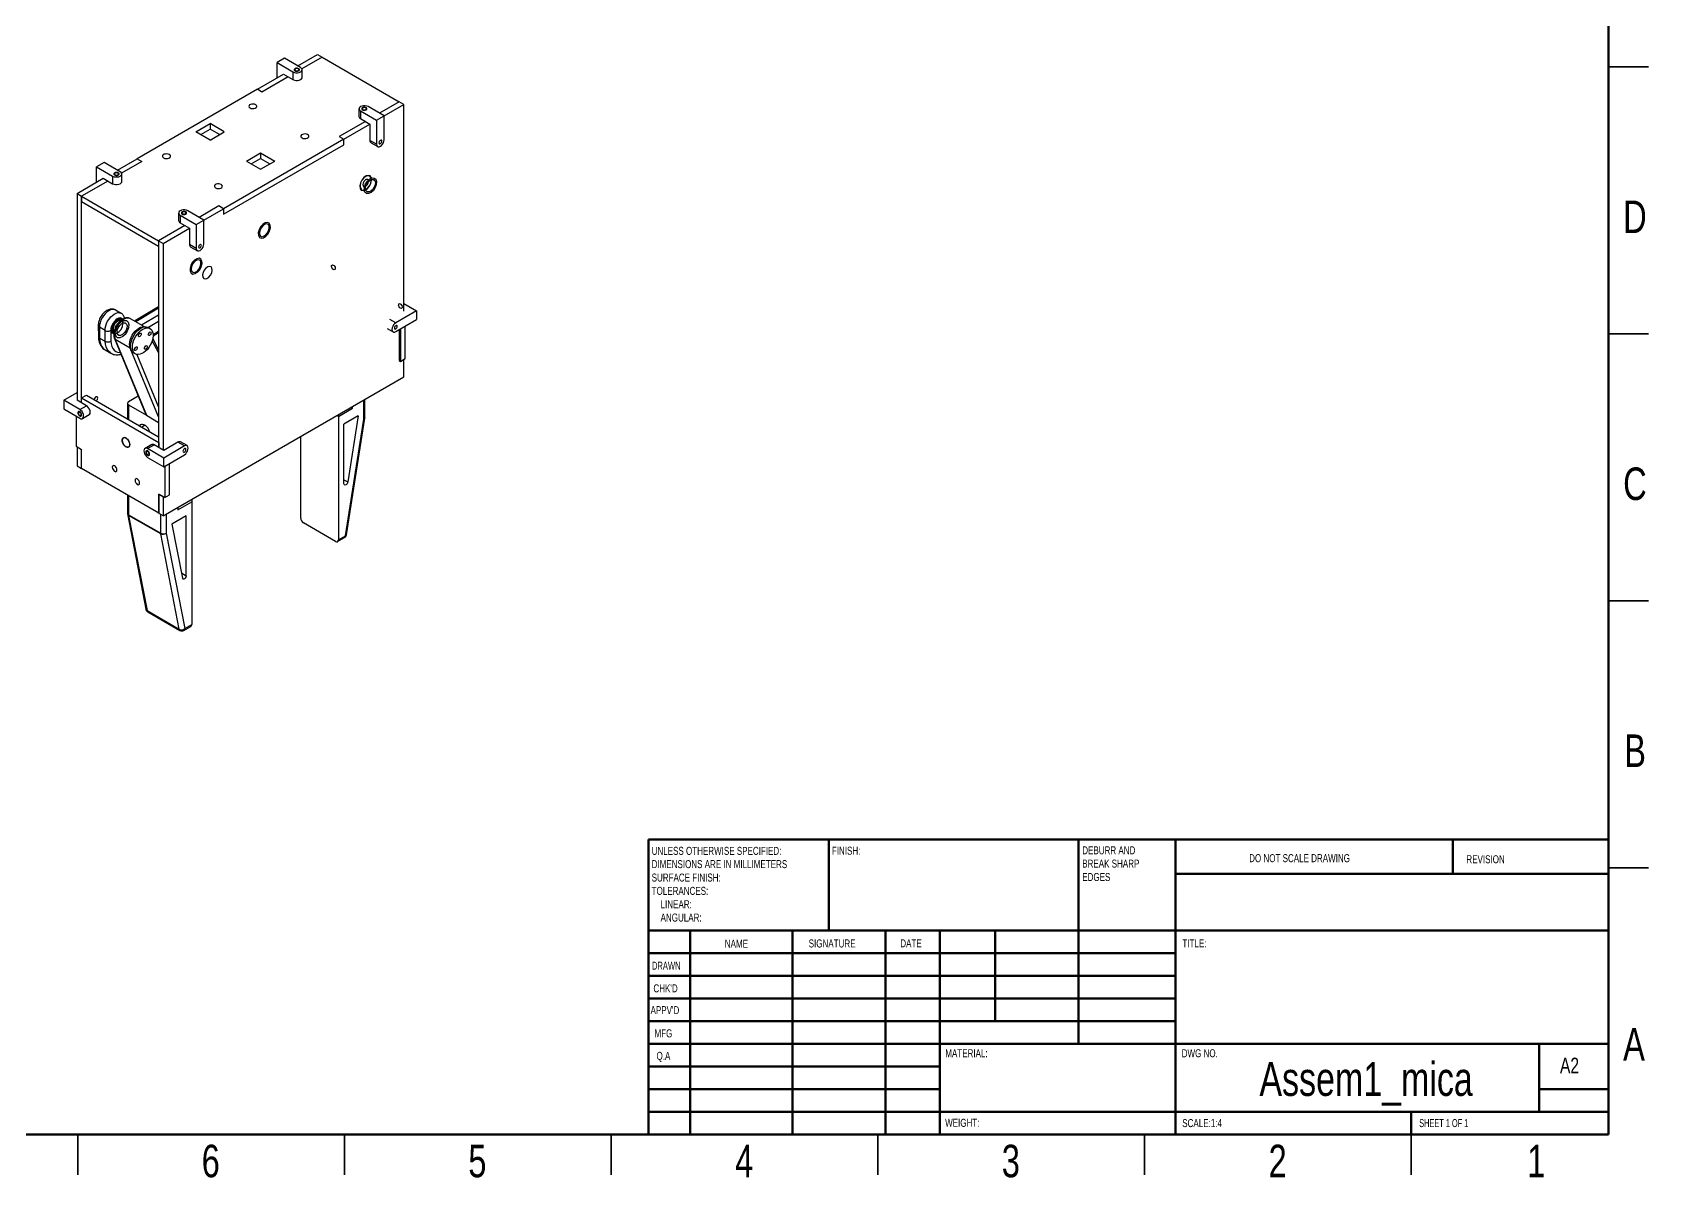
# Model space of a CAD drawing. Header units: inches. Extents: x 0.1 to 23.3, y 0.1 to 16.5.
# Drawn here: x 11.36 to 23.29, y 0.08 to 8.52 of the extents above; entities that cross this region are included whole.
import ezdxf

# ---------------------------------------------------------------- set-up
doc = ezdxf.new("R2010")
doc.units = ezdxf.units.IN
doc.header["$MEASUREMENT"] = 0
doc.styles.add('SLDTEXTSTYLE0', font='TXT', dxfattribs={"width": 0.75})
doc.styles.add('SLDTEXTSTYLE1', font='TXT', dxfattribs={"width": 0.686449})
doc.styles.add('SLDTEXTSTYLE2', font='TXT', dxfattribs={"width": 0.6875})

# ---------------------------------------------------------------- blocks, each defined once
blk = doc.blocks.new('SW_NOTE_0')
at = {"color": 0, "linetype": 'Continuous', "lineweight": 0, "attachment_point": 1, "style": 'SLDTEXTSTYLE0'}
for s, insert, char_height in [('UNLESS OTHERWISE SPECIFIED:', (0, 0.076), 0.05906), ('DIMENSIONS ARE IN MILLIMETERS', (0, -0.022), 0.05906), ('TOLERANCES:', (0, -0.219), 0.05906), ('SURFACE FINISH:', (0, -0.121), 0.05906), ('LINEAR:', (0.066, -0.318), 0.0591), ('ANGULAR:', (0.066, -0.416), 0.0591)]:
    blk.add_mtext(s, dxfattribs=dict(at, insert=insert, char_height=char_height))
blk = doc.blocks.new('SW_NOTE_0_1')
at = {"color": 0, "linetype": 'Continuous', "lineweight": 0, "attachment_point": 1, "style": 'SLDTEXTSTYLE0'}
for s, insert, char_height in [('DEBURR AND', (0, 0.076), 0.0591), ('BREAK SHARP', (0, -0.022), 0.05906), ('EDGES', (0, -0.121), 0.0591)]:
    blk.add_mtext(s, dxfattribs=dict(at, insert=insert, char_height=char_height))

msp = doc.modelspace()

# ---------------------------------------------------------------- linework, layer by layer
at = {"color": 7, "linetype": 'Continuous', "lineweight": 70}
for p, q in [((22.992, 16.142), (22.992, 0.394)), ((22.992, 0.394), (0.394, 0.394))]:
    msp.add_line(p, q, dxfattribs=at)
at = {"color": 7, "linetype": 'Continuous', "lineweight": 25}
for p, q in [((13.317, 8.276), (13.462, 8.36)), ((13.462, 8.36), (13.497, 8.34)), ((13.22, 8.332), (13.164, 8.3)), ((13.164, 8.3), (13.282, 8.232)), ((13.164, 8.187), (13.164, 8.3)), ((13.338, 8.264), (13.22, 8.332)), ((13.282, 8.232), (13.282, 8.175)), ((13.497, 8.34), (13.348, 8.254)), ((13.349, 8.191), (13.349, 8.248)), ((13.497, 8.34), (14.065, 8.012)), ((13.019, 8.104), (13.213, 8.216)), ((13.247, 8.195), (13.053, 8.083)), ((13.213, 8.216), (13.282, 8.175)), ((13.019, 8.104), (12.131, 7.591)), ((13.053, 8.083), (13.019, 8.104)), ((14.065, 8.012), (13.92, 7.928)), ((14.1, 7.991), (14.065, 8.012)), ((13.769, 7.96), (13.769, 7.904)), ((13.781, 7.944), (13.781, 7.888)), ((13.781, 7.944), (13.899, 7.875)), ((13.781, 7.888), (13.85, 7.847)), ((13.955, 7.908), (13.836, 7.976)), ((13.899, 7.875), (13.955, 7.908)), ((13.899, 7.875), (13.899, 7.699)), ((13.955, 7.908), (14.1, 7.991)), ((13.955, 7.731), (13.955, 7.908)), ((14.1, 6.466), (14.1, 7.991)), ((12.566, 7.789), (12.67, 7.85)), ((12.67, 7.729), (12.566, 7.789)), ((12.601, 7.769), (12.67, 7.809)), ((12.775, 7.789), (12.67, 7.85)), ((12.67, 7.85), (12.67, 7.809)), ((12.74, 7.769), (12.67, 7.809)), ((12.67, 7.729), (12.775, 7.789)), ((13.816, 7.867), (13.622, 7.755)), ((13.622, 7.755), (13.656, 7.735)), ((13.656, 7.735), (13.85, 7.847)), ((13.85, 7.847), (13.85, 7.727)), ((13.656, 7.735), (12.769, 7.223)), ((12.769, 7.183), (13.656, 7.695)), ((13.656, 7.695), (13.656, 7.735)), ((13.899, 7.699), (13.85, 7.727)), ((13.858, 7.709), (13.907, 7.681)), ((11.888, 7.564), (11.833, 7.531)), ((11.833, 7.531), (11.951, 7.463)), ((11.833, 7.419), (11.833, 7.531)), ((12.007, 7.495), (11.888, 7.564)), ((11.986, 7.507), (12.131, 7.591)), ((12.166, 7.571), (12.017, 7.485)), ((12.131, 7.591), (12.166, 7.571)), ((12.938, 7.574), (13.043, 7.635)), ((12.938, 7.574), (13.043, 7.514)), ((12.973, 7.554), (13.043, 7.594)), ((13.043, 7.635), (13.147, 7.574)), ((13.043, 7.635), (13.043, 7.594)), ((13.043, 7.594), (13.112, 7.554)), ((13.043, 7.514), (13.147, 7.574)), ((11.688, 7.335), (11.882, 7.447)), ((11.916, 7.427), (11.722, 7.315)), ((11.882, 7.447), (11.951, 7.407)), ((11.951, 7.463), (11.951, 7.407)), ((12.018, 7.423), (12.018, 7.479)), ((11.688, 7.335), (11.722, 7.315)), ((11.688, 7.335), (11.688, 5.81)), ((11.722, 7.315), (12.29, 6.987)), ((11.722, 7.315), (11.722, 7.275)), ((11.722, 5.79), (11.722, 7.315)), ((11.722, 7.275), (12.29, 6.947)), ((12.438, 7.191), (12.438, 7.135)), ((12.45, 7.175), (12.568, 7.107)), ((12.45, 7.175), (12.45, 7.119)), ((12.624, 7.139), (12.505, 7.208)), ((12.734, 7.243), (12.589, 7.159)), ((12.624, 7.139), (12.769, 7.223)), ((12.769, 7.223), (12.734, 7.243)), ((12.769, 7.223), (12.769, 7.183)), ((12.484, 7.099), (12.29, 6.987)), ((12.325, 6.967), (12.519, 7.079)), ((12.45, 7.119), (12.519, 7.079)), ((12.519, 7.079), (12.519, 6.958)), ((12.568, 7.107), (12.624, 7.139)), ((12.568, 7.107), (12.568, 6.93)), ((12.624, 6.962), (12.624, 7.139)), ((12.29, 6.987), (12.29, 6.947)), ((12.29, 6.987), (12.325, 6.967)), ((12.29, 6.987), (12.29, 5.462)), ((12.325, 6.967), (12.325, 5.442)), ((12.568, 6.93), (12.519, 6.958)), ((12.527, 6.94), (12.576, 6.912)), ((12.014, 6.451), (11.972, 6.475)), ((12.29, 6.499), (12.113, 6.394)), ((14.193, 6.469), (14.04, 6.38)), ((14.1, 6.523), (14.193, 6.469)), ((14.193, 6.469), (14.193, 6.405)), ((11.845, 6.361), (11.846, 6.281)), ((11.895, 6.324), (11.853, 6.349)), ((11.853, 6.349), (11.854, 6.269)), ((11.896, 6.245), (11.895, 6.324)), ((11.937, 6.325), (11.938, 6.245)), ((12.007, 6.399), (11.997, 6.404)), ((12.186, 6.352), (12.083, 6.411)), ((12.227, 6.339), (12.214, 6.347)), ((13.976, 6.34), (14.021, 6.314)), ((14.04, 6.316), (14.193, 6.405)), ((14.065, 6.331), (14.065, 6.103)), ((14.075, 6.336), (14.075, 6.097)), ((14.109, 6.117), (14.109, 6.356)), ((11.854, 6.269), (11.896, 6.245)), ((11.948, 6.319), (11.957, 6.313)), ((11.964, 6.265), (12.196, 5.704)), ((12.081, 6.195), (11.969, 6.259)), ((11.969, 6.259), (12.201, 5.699)), ((12.29, 6.185), (12.247, 6.265)), ((12.25, 6.285), (12.29, 6.309)), ((11.895, 6.182), (11.937, 6.157)), ((12.105, 6.16), (12.119, 6.152)), ((14.065, 6.103), (14.075, 6.097)), ((14.075, 6.097), (14.109, 6.117)), ((14.1, 5.982), (14.1, 6.112)), ((12.325, 4.958), (14.1, 5.982)), ((11.59, 5.81), (11.688, 5.866)), ((11.722, 5.828), (11.757, 5.848)), ((11.757, 5.848), (12.29, 5.54)), ((11.59, 5.81), (11.59, 5.746)), ((11.708, 5.742), (11.59, 5.81)), ((11.59, 5.746), (11.708, 5.678)), ((11.757, 5.77), (11.688, 5.81)), ((11.708, 5.742), (11.757, 5.77)), ((11.722, 5.79), (11.722, 5.828)), ((11.722, 5.828), (12.293, 5.499)), ((12.06, 5.787), (12.06, 5.779)), ((12.06, 5.779), (12.06, 5.673)), ((12.14, 5.84), (12.069, 5.799)), ((12.069, 5.775), (12.069, 5.767)), ((12.069, 5.775), (12.201, 5.699)), ((13.617, 5.691), (13.721, 5.751)), ((13.721, 5.751), (13.721, 5.763)), ((13.813, 5.683), (13.813, 5.817)), ((11.681, 5.694), (11.681, 5.471)), ((11.728, 5.676), (11.777, 5.704)), ((12.19, 5.625), (12.167, 5.612)), ((12.181, 5.63), (12.18, 5.62)), ((12.201, 5.699), (12.29, 5.647)), ((13.617, 5.691), (13.606, 5.697)), ((13.617, 5.703), (13.617, 5.691)), ((13.617, 5.691), (13.617, 4.78)), ((13.763, 5.695), (13.658, 5.634)), ((13.658, 5.194), (13.658, 5.634)), ((13.669, 4.81), (13.805, 5.671)), ((13.677, 4.818), (13.813, 5.678)), ((13.763, 5.695), (13.686, 5.207)), ((12.293, 5.499), (12.293, 5.461)), ((12.432, 5.501), (12.328, 5.44)), ((12.481, 5.473), (12.432, 5.501)), ((12.501, 5.475), (12.452, 5.503)), ((13.338, 5.543), (13.338, 4.941)), ((11.681, 5.471), (11.722, 5.446)), ((11.688, 5.467), (11.722, 5.446)), ((11.688, 5.467), (11.688, 5.326)), ((11.722, 5.306), (11.722, 5.446)), ((12.239, 5.483), (12.19, 5.454)), ((12.209, 5.453), (12.258, 5.481)), ((12.328, 5.384), (12.209, 5.453)), ((12.209, 5.388), (12.328, 5.32)), ((12.328, 5.44), (12.258, 5.481)), ((12.481, 5.473), (12.328, 5.384)), ((12.328, 5.32), (12.481, 5.408)), ((12.328, 5.32), (12.328, 5.384)), ((11.688, 5.326), (11.722, 5.306)), ((12.293, 4.976), (11.722, 5.306)), ((12.335, 5.324), (12.335, 5.093)), ((12.37, 5.113), (12.37, 5.344)), ((12.06, 5.111), (12.06, 4.978)), ((12.29, 5.118), (12.325, 5.098)), ((12.29, 5.118), (12.29, 4.978)), ((12.335, 5.093), (12.293, 5.117)), ((12.293, 5.117), (12.293, 4.976)), ((12.325, 5.098), (12.325, 4.958)), ((12.335, 5.093), (12.37, 5.113)), ((12.431, 5.001), (12.535, 5.061)), ((12.431, 5.019), (12.431, 5.001)), ((12.535, 5.079), (12.535, 5.061)), ((12.535, 5.061), (12.535, 4.156)), ((12.061, 4.972), (12.196, 4.269)), ((12.069, 4.966), (12.306, 4.829)), ((12.306, 4.825), (12.069, 4.961)), ((12.069, 4.961), (12.205, 4.258)), ((12.325, 4.958), (12.29, 4.978)), ((12.494, 4.957), (12.389, 4.897)), ((12.389, 4.897), (12.466, 4.497)), ((12.494, 4.516), (12.494, 4.957)), ((13.596, 4.768), (13.359, 4.905)), ((12.441, 4.121), (12.306, 4.825)), ((12.347, 4.829), (12.483, 4.126)), ((13.611, 4.767), (13.663, 4.797)), ((13.617, 4.78), (13.669, 4.81)), ((12.205, 4.258), (12.441, 4.121)), ((12.211, 4.249), (12.447, 4.112)), ((12.477, 4.112), (12.529, 4.142)), ((12.483, 4.126), (12.535, 4.156))]:
    msp.add_line(p, q, dxfattribs=at)
at = {"color": 7, "linetype": 'Continuous', "lineweight": 35}
for p, q in [((23.287, 8.268), (22.992, 8.268)), ((22.992, 8.268), (23.287, 8.268)), ((22.992, 6.299), (23.287, 6.299)), ((22.992, 4.331), (23.287, 4.331)), ((22.992, 2.362), (23.287, 2.362)), ((11.693, 0.098), (11.693, 0.394)), ((11.693, 0.394), (11.693, 0.098)), ((13.661, 0.394), (13.661, 0.098)), ((15.63, 0.394), (15.63, 0.098)), ((17.598, 0.394), (17.598, 0.098)), ((19.567, 0.394), (19.567, 0.098)), ((21.535, 0.394), (21.535, 0.098))]:
    msp.add_line(p, q, dxfattribs=at)
at = {"color": 8, "linetype": 'Continuous', "lineweight": 25}
for p, q in [((12.29, 6.489), (12.122, 6.389)), ((12.164, 6.365), (12.29, 6.44)), ((12.29, 6.391), (12.215, 6.346)), ((14.04, 6.38), (13.996, 6.406)), ((12.215, 6.3), (12.215, 6.3)), ((12.29, 6.161), (12.243, 6.249)), ((12.25, 6.295), (12.29, 6.319)), ((12.29, 5.688), (12.081, 6.195)), ((12.129, 6.148), (12.29, 5.758)), ((12.069, 5.767), (12.069, 5.668)), ((13.805, 5.671), (13.805, 5.812)), ((13.658, 5.223), (13.686, 5.207)), ((12.069, 5.106), (12.069, 4.966)), ((12.306, 4.829), (12.306, 4.969)), ((12.347, 4.97), (12.347, 4.829)), ((12.458, 4.537), (12.494, 4.516))]:
    msp.add_line(p, q, dxfattribs=at)
at = {"color": 7, "linetype": 'Continuous', "lineweight": 50}
for p, q in [((15.906, 2.569), (22.992, 2.569)), ((15.906, 2.569), (15.906, 0.394)), ((17.236, 1.9), (17.236, 2.569)), ((19.079, 2.569), (19.079, 1.063)), ((19.795, 2.569), (19.795, 0.394)), ((21.843, 2.318), (21.843, 2.569)), ((22.992, 2.318), (19.795, 2.318)), ((22.992, 1.9), (15.906, 1.9)), ((16.213, 1.9), (16.213, 0.394)), ((16.968, 1.9), (16.968, 0.394)), ((17.654, 1.9), (17.654, 0.394)), ((18.055, 0.394), (18.055, 1.9)), ((18.465, 1.23), (18.465, 1.9)), ((19.795, 1.732), (15.906, 1.732)), ((19.795, 1.565), (15.906, 1.565)), ((19.795, 1.398), (15.906, 1.398)), ((19.795, 1.23), (15.906, 1.23)), ((18.055, 1.063), (15.906, 1.063)), ((18.055, 1.063), (22.992, 1.063)), ((22.48, 0.561), (22.48, 1.063)), ((18.055, 0.896), (15.906, 0.896)), ((18.055, 0.728), (15.906, 0.728)), ((22.992, 0.728), (22.48, 0.728)), ((15.906, 0.561), (22.992, 0.561)), ((21.535, 0.394), (21.535, 0.561))]:
    msp.add_line(p, q, dxfattribs=at)
at = {"color": 7, "linetype": 'Continuous', "lineweight": 25, "flags": 128}
for points in [[(13.282, 8.232), (13.292, 8.227), (13.304, 8.225), (13.316, 8.225), (13.328, 8.227), (13.338, 8.232), (13.345, 8.237), (13.349, 8.244), (13.349, 8.251), (13.345, 8.258), (13.338, 8.264)], [(13.3, 8.254), (13.296, 8.251), (13.295, 8.248), (13.296, 8.244), (13.3, 8.242), (13.304, 8.24), (13.31, 8.239), (13.316, 8.24), (13.32, 8.242), (13.324, 8.244), (13.325, 8.248), (13.324, 8.251), (13.32, 8.254), (13.316, 8.256), (13.31, 8.256), (13.304, 8.256), (13.3, 8.254)], [(13.282, 8.175), (13.292, 8.171), (13.304, 8.169), (13.316, 8.169), (13.328, 8.171), (13.338, 8.175), (13.345, 8.181), (13.349, 8.188), (13.349, 8.191)], [(12.965, 7.966), (12.974, 7.963), (12.984, 7.961), (12.994, 7.962), (13.003, 7.964), (13.01, 7.968), (13.015, 7.974), (13.016, 7.98), (13.013, 7.985), (13.007, 7.99), (12.999, 7.994), (12.989, 7.995), (12.979, 7.995), (12.969, 7.992), (12.962, 7.988), (12.958, 7.983), (12.957, 7.977), (12.959, 7.971), (12.965, 7.966)], [(13.836, 7.976), (13.826, 7.98), (13.815, 7.982), (13.802, 7.982), (13.791, 7.98), (13.781, 7.976), (13.773, 7.97), (13.77, 7.963), (13.77, 7.956), (13.773, 7.95), (13.781, 7.944)], [(13.819, 7.954), (13.822, 7.957), (13.823, 7.96), (13.822, 7.963), (13.819, 7.966), (13.814, 7.968), (13.809, 7.968), (13.803, 7.968), (13.798, 7.966), (13.795, 7.963), (13.794, 7.96), (13.795, 7.957), (13.798, 7.954), (13.803, 7.952), (13.809, 7.951), (13.814, 7.952), (13.819, 7.954)], [(13.349, 7.745), (13.357, 7.741), (13.367, 7.74), (13.377, 7.74), (13.387, 7.743), (13.394, 7.747), (13.398, 7.752), (13.399, 7.758), (13.396, 7.764), (13.39, 7.769), (13.382, 7.772), (13.372, 7.774), (13.362, 7.773), (13.353, 7.771), (13.345, 7.767), (13.341, 7.761), (13.34, 7.755), (13.343, 7.75), (13.349, 7.745)], [(13.899, 7.699), (13.9, 7.69), (13.904, 7.683), (13.911, 7.679), (13.918, 7.679), (13.927, 7.683), (13.935, 7.689), (13.943, 7.698), (13.949, 7.709), (13.953, 7.72), (13.955, 7.731)], [(13.937, 7.721), (13.937, 7.725), (13.934, 7.728), (13.931, 7.728), (13.927, 7.727), (13.923, 7.724), (13.919, 7.719), (13.917, 7.714), (13.916, 7.709), (13.917, 7.705), (13.919, 7.702), (13.923, 7.701), (13.927, 7.703), (13.931, 7.706), (13.934, 7.71), (13.937, 7.716), (13.937, 7.721)], [(12.327, 7.598), (12.336, 7.594), (12.346, 7.593), (12.356, 7.593), (12.365, 7.596), (12.372, 7.6), (12.377, 7.605), (12.378, 7.611), (12.375, 7.617), (12.369, 7.622), (12.361, 7.625), (12.351, 7.627), (12.341, 7.626), (12.331, 7.624), (12.324, 7.62), (12.32, 7.614), (12.319, 7.608), (12.322, 7.603), (12.327, 7.598)], [(11.951, 7.463), (11.961, 7.459), (11.973, 7.457), (11.985, 7.457), (11.997, 7.459), (12.007, 7.463), (12.014, 7.469), (12.018, 7.476), (12.018, 7.483), (12.014, 7.49), (12.007, 7.495)], [(11.951, 7.407), (11.961, 7.403), (11.973, 7.401), (11.985, 7.401), (11.997, 7.403), (12.007, 7.407), (12.014, 7.413), (12.018, 7.419), (12.018, 7.423)], [(11.969, 7.485), (11.965, 7.483), (11.964, 7.479), (11.965, 7.476), (11.969, 7.473), (11.973, 7.471), (11.979, 7.471), (11.985, 7.471), (11.989, 7.473), (11.993, 7.476), (11.994, 7.479), (11.993, 7.483), (11.989, 7.485), (11.985, 7.487), (11.979, 7.488), (11.973, 7.487), (11.969, 7.485)], [(12.711, 7.377), (12.719, 7.373), (12.729, 7.372), (12.739, 7.372), (12.749, 7.375), (12.756, 7.379), (12.76, 7.384), (12.761, 7.39), (12.758, 7.396), (12.753, 7.401), (12.744, 7.404), (12.734, 7.406), (12.724, 7.405), (12.715, 7.403), (12.707, 7.398), (12.703, 7.393), (12.702, 7.387), (12.705, 7.381), (12.711, 7.377)], [(12.505, 7.208), (12.495, 7.212), (12.484, 7.214), (12.471, 7.214), (12.46, 7.212), (12.45, 7.208), (12.442, 7.202), (12.439, 7.195), (12.439, 7.188), (12.442, 7.181), (12.45, 7.175)], [(12.488, 7.185), (12.491, 7.188), (12.492, 7.191), (12.491, 7.195), (12.488, 7.197), (12.483, 7.199), (12.478, 7.2), (12.472, 7.199), (12.467, 7.197), (12.464, 7.195), (12.463, 7.191), (12.464, 7.188), (12.467, 7.185), (12.472, 7.184), (12.478, 7.183), (12.483, 7.184), (12.488, 7.185)], [(12.568, 6.93), (12.569, 6.921), (12.573, 6.914), (12.579, 6.911), (12.587, 6.911), (12.596, 6.914), (12.604, 6.921), (12.612, 6.93), (12.618, 6.94), (12.622, 6.952), (12.624, 6.962)], [(12.606, 6.952), (12.605, 6.957), (12.603, 6.959), (12.6, 6.96), (12.596, 6.958), (12.592, 6.955), (12.588, 6.951), (12.586, 6.945), (12.585, 6.94), (12.586, 6.936), (12.588, 6.934), (12.592, 6.933), (12.596, 6.934), (12.6, 6.937), (12.603, 6.942), (12.605, 6.947), (12.606, 6.952)], [(12.004, 6.403), (12.004, 6.403), (12.004, 6.403)], [(12.089, 6.178), (12.085, 6.191), (12.083, 6.205), (12.083, 6.221), (12.087, 6.239), (12.092, 6.256), (12.099, 6.274), (12.109, 6.291), (12.12, 6.307), (12.132, 6.321), (12.146, 6.332), (12.159, 6.342), (12.173, 6.348), (12.186, 6.352), (12.198, 6.352), (12.21, 6.349), (12.214, 6.347)], [(12.103, 6.17), (12.099, 6.183), (12.097, 6.197), (12.097, 6.213), (12.1, 6.23), (12.106, 6.248), (12.113, 6.266), (12.123, 6.283), (12.134, 6.298), (12.146, 6.313), (12.159, 6.324), (12.173, 6.334), (12.187, 6.34), (12.2, 6.344), (12.212, 6.344), (12.224, 6.341), (12.233, 6.335), (12.241, 6.326), (12.246, 6.315), (12.249, 6.301), (12.25, 6.286), (12.248, 6.269), (12.244, 6.252), (12.237, 6.234), (12.229, 6.217), (12.218, 6.2), (12.207, 6.185), (12.194, 6.172), (12.18, 6.162), (12.167, 6.154), (12.153, 6.149), (12.14, 6.147), (12.128, 6.148), (12.118, 6.152), (12.11, 6.16), (12.103, 6.17)], [(14.04, 6.38), (14.032, 6.374), (14.024, 6.365), (14.018, 6.354), (14.014, 6.343), (14.012, 6.332), (14.014, 6.323), (14.018, 6.316), (14.024, 6.313), (14.032, 6.313), (14.04, 6.316)], [(14.04, 6.336), (14.044, 6.339), (14.048, 6.344), (14.05, 6.349), (14.051, 6.354), (14.05, 6.358), (14.048, 6.361), (14.044, 6.362), (14.04, 6.36), (14.036, 6.357), (14.033, 6.353), (14.031, 6.347), (14.03, 6.342), (14.031, 6.338), (14.033, 6.335), (14.036, 6.335), (14.04, 6.336)], [(12.113, 6.18), (12.112, 6.184), (12.112, 6.189), (12.115, 6.195), (12.118, 6.199), (12.122, 6.202), (12.126, 6.204), (12.129, 6.203), (12.132, 6.201), (12.133, 6.197), (12.132, 6.192), (12.13, 6.186), (12.126, 6.182), (12.122, 6.179), (12.118, 6.177), (12.115, 6.178), (12.113, 6.18)], [(12.142, 6.282), (12.141, 6.286), (12.142, 6.291), (12.144, 6.296), (12.147, 6.301), (12.151, 6.304), (12.155, 6.305), (12.159, 6.305), (12.161, 6.302), (12.162, 6.298), (12.161, 6.293), (12.159, 6.288), (12.155, 6.283), (12.151, 6.28), (12.147, 6.278), (12.144, 6.279), (12.142, 6.282)], [(12.147, 6.3), (12.145, 6.296), (12.142, 6.292)], [(12.186, 6.189), (12.185, 6.193), (12.186, 6.198), (12.188, 6.203), (12.191, 6.208), (12.195, 6.211), (12.199, 6.213), (12.203, 6.212), (12.205, 6.209), (12.206, 6.205), (12.205, 6.2), (12.203, 6.195), (12.199, 6.19), (12.195, 6.187), (12.191, 6.186), (12.188, 6.186), (12.186, 6.189)], [(12.186, 6.2), (12.189, 6.203), (12.19, 6.207)], [(12.191, 6.207), (12.189, 6.203), (12.186, 6.199)], [(12.215, 6.29), (12.214, 6.294), (12.215, 6.299), (12.217, 6.305), (12.22, 6.309), (12.224, 6.312), (12.228, 6.314), (12.232, 6.313), (12.234, 6.311), (12.235, 6.307), (12.234, 6.302), (12.232, 6.296), (12.229, 6.292), (12.225, 6.288), (12.221, 6.287), (12.217, 6.288), (12.215, 6.29)], [(12.22, 6.309), (12.218, 6.304), (12.215, 6.3)], [(12.118, 6.199), (12.116, 6.194), (12.113, 6.19)], [(11.708, 5.678), (11.717, 5.674), (11.725, 5.674), (11.731, 5.678), (11.735, 5.684), (11.736, 5.694), (11.735, 5.704), (11.731, 5.716), (11.725, 5.726), (11.717, 5.735), (11.708, 5.742)], [(11.777, 5.704), (11.78, 5.706), (11.784, 5.713), (11.785, 5.722), (11.784, 5.732), (11.78, 5.744), (11.773, 5.754), (11.766, 5.763), (11.757, 5.77)], [(11.841, 5.826), (11.84, 5.832), (11.837, 5.835), (11.832, 5.836), (11.827, 5.834), (11.821, 5.83), (11.817, 5.824), (11.814, 5.817), (11.814, 5.816)], [(11.698, 5.716), (11.699, 5.711), (11.701, 5.705), (11.704, 5.701), (11.708, 5.698), (11.712, 5.696), (11.716, 5.697), (11.718, 5.699), (11.719, 5.704), (11.718, 5.709), (11.716, 5.714), (11.712, 5.719), (11.708, 5.722), (11.704, 5.723), (11.701, 5.722), (11.699, 5.72), (11.698, 5.716)], [(12.225, 5.578), (12.219, 5.591), (12.212, 5.603), (12.203, 5.614), (12.193, 5.623), (12.182, 5.629), (12.172, 5.632), (12.163, 5.632), (12.155, 5.628), (12.15, 5.621)], [(12.061, 5.521), (12.053, 5.528), (12.045, 5.533), (12.037, 5.535), (12.03, 5.533), (12.025, 5.529), (12.022, 5.521), (12.022, 5.512), (12.024, 5.502), (12.028, 5.491), (12.034, 5.481), (12.041, 5.473), (12.05, 5.466), (12.058, 5.463), (12.065, 5.463), (12.071, 5.466), (12.075, 5.472), (12.077, 5.481), (12.077, 5.49), (12.073, 5.501), (12.068, 5.512), (12.061, 5.521)], [(12.077, 5.483), (12.076, 5.474), (12.072, 5.467), (12.067, 5.464), (12.06, 5.463), (12.051, 5.465), (12.043, 5.471), (12.035, 5.479), (12.029, 5.489), (12.024, 5.499), (12.022, 5.51), (12.022, 5.519), (12.024, 5.527), (12.029, 5.532), (12.035, 5.535), (12.043, 5.534), (12.051, 5.53), (12.06, 5.523), (12.067, 5.514), (12.072, 5.504), (12.076, 5.493), (12.077, 5.483)], [(12.209, 5.453), (12.201, 5.456), (12.193, 5.456), (12.187, 5.452), (12.183, 5.446), (12.182, 5.436), (12.183, 5.426), (12.187, 5.415), (12.193, 5.404), (12.201, 5.395), (12.209, 5.388)], [(12.22, 5.414), (12.219, 5.419), (12.217, 5.425), (12.213, 5.429), (12.209, 5.432), (12.205, 5.434), (12.202, 5.433), (12.2, 5.431), (12.199, 5.426), (12.2, 5.421), (12.202, 5.416), (12.205, 5.412), (12.209, 5.408), (12.213, 5.407), (12.217, 5.408), (12.219, 5.41), (12.22, 5.414)], [(12.481, 5.453), (12.477, 5.449), (12.474, 5.445), (12.471, 5.44), (12.47, 5.434), (12.471, 5.43), (12.474, 5.428), (12.477, 5.427), (12.481, 5.428), (12.485, 5.432), (12.488, 5.436), (12.491, 5.441), (12.491, 5.447), (12.491, 5.451), (12.488, 5.453), (12.485, 5.454), (12.481, 5.453)], [(12.481, 5.408), (12.49, 5.415), (12.497, 5.424), (12.503, 5.435), (12.507, 5.446), (12.509, 5.457), (12.507, 5.466), (12.503, 5.472), (12.497, 5.476), (12.49, 5.476), (12.481, 5.473)], [(11.948, 5.316), (11.95, 5.307), (11.954, 5.299), (11.959, 5.291), (11.966, 5.286), (11.973, 5.283), (11.978, 5.285), (11.982, 5.289), (11.983, 5.296), (11.982, 5.304), (11.978, 5.313), (11.973, 5.321), (11.966, 5.326), (11.959, 5.328), (11.954, 5.327), (11.95, 5.323), (11.948, 5.316)], [(12.116, 5.219), (12.117, 5.211), (12.121, 5.202), (12.126, 5.195), (12.133, 5.189), (12.14, 5.187), (12.145, 5.188), (12.149, 5.192), (12.15, 5.199), (12.149, 5.208), (12.145, 5.217), (12.14, 5.224), (12.133, 5.23), (12.126, 5.232), (12.121, 5.231), (12.117, 5.226), (12.116, 5.219)], [(13.686, 5.207), (13.684, 5.2), (13.681, 5.194), (13.676, 5.189), (13.671, 5.185), (13.666, 5.184), (13.662, 5.185), (13.659, 5.189), (13.658, 5.194)], [(12.494, 4.516), (12.493, 4.51), (12.49, 4.504), (12.486, 4.498), (12.481, 4.493), (12.476, 4.491), (12.471, 4.491), (12.468, 4.493), (12.466, 4.497)]]:
    msp.add_lwpolyline(points, dxfattribs=at)
at = {"color": 7, "linetype": 'Continuous', "flags": 128}
for points in [[(13.301, 8.238), (13.308, 8.236), (13.316, 8.237), (13.323, 8.239), (13.327, 8.242), (13.33, 8.247), (13.329, 8.251), (13.325, 8.255), (13.319, 8.258), (13.312, 8.259), (13.304, 8.259), (13.297, 8.256), (13.293, 8.253), (13.29, 8.249), (13.291, 8.244), (13.295, 8.24), (13.301, 8.238)], [(13.818, 7.97), (13.81, 7.971), (13.803, 7.971), (13.796, 7.969), (13.791, 7.965), (13.789, 7.961), (13.79, 7.957), (13.793, 7.953), (13.799, 7.95), (13.807, 7.949), (13.814, 7.949), (13.821, 7.951), (13.826, 7.954), (13.828, 7.959), (13.827, 7.963), (13.824, 7.967), (13.818, 7.97)], [(11.97, 7.469), (11.977, 7.468), (11.985, 7.468), (11.991, 7.47), (11.996, 7.474), (11.999, 7.478), (11.998, 7.483), (11.994, 7.486), (11.988, 7.489), (11.981, 7.491), (11.973, 7.49), (11.966, 7.488), (11.962, 7.485), (11.959, 7.48), (11.96, 7.476), (11.964, 7.472), (11.97, 7.469)], [(13.86, 7.452), (13.852, 7.464), (13.838, 7.468), (13.822, 7.464), (13.805, 7.452), (13.79, 7.434), (13.78, 7.413), (13.775, 7.391), (13.777, 7.373), (13.785, 7.36), (13.799, 7.356), (13.815, 7.36), (13.832, 7.372), (13.847, 7.39), (13.857, 7.412), (13.862, 7.433), (13.86, 7.452)], [(13.858, 7.45), (13.85, 7.462), (13.838, 7.466), (13.822, 7.462), (13.806, 7.451), (13.791, 7.433), (13.781, 7.413), (13.777, 7.392), (13.779, 7.374), (13.787, 7.362), (13.8, 7.358), (13.815, 7.362), (13.831, 7.374), (13.846, 7.391), (13.856, 7.412), (13.86, 7.432), (13.858, 7.45)], [(13.838, 7.431), (13.834, 7.437), (13.828, 7.439), (13.82, 7.437), (13.812, 7.431), (13.805, 7.423), (13.8, 7.412), (13.798, 7.402), (13.799, 7.393), (13.803, 7.387), (13.809, 7.385), (13.817, 7.387), (13.825, 7.393), (13.832, 7.402), (13.837, 7.412), (13.839, 7.422), (13.838, 7.431)], [(13.84, 7.334), (13.825, 7.335), (13.813, 7.344), (13.808, 7.361), (13.81, 7.382), (13.818, 7.405), (13.832, 7.426), (13.849, 7.442), (13.867, 7.45), (13.882, 7.449), (13.893, 7.44), (13.898, 7.423), (13.897, 7.402), (13.888, 7.379), (13.875, 7.358), (13.858, 7.343), (13.84, 7.334)], [(13.843, 7.346), (13.83, 7.346), (13.821, 7.354), (13.817, 7.367), (13.818, 7.384), (13.825, 7.403), (13.836, 7.419), (13.85, 7.432), (13.864, 7.439), (13.877, 7.438), (13.886, 7.43), (13.89, 7.417), (13.888, 7.4), (13.882, 7.381), (13.871, 7.365), (13.857, 7.352), (13.843, 7.346)], [(12.487, 7.201), (12.479, 7.203), (12.472, 7.202), (12.465, 7.2), (12.46, 7.197), (12.458, 7.193), (12.459, 7.188), (12.462, 7.184), (12.468, 7.181), (12.476, 7.18), (12.483, 7.181), (12.49, 7.183), (12.495, 7.186), (12.497, 7.19), (12.496, 7.195), (12.493, 7.199), (12.487, 7.201)], [(13.027, 7.025), (13.034, 7.011), (13.047, 7.005), (13.064, 7.008), (13.082, 7.019), (13.098, 7.037), (13.109, 7.059), (13.115, 7.082), (13.114, 7.102), (13.107, 7.116), (13.094, 7.122), (13.077, 7.119), (13.059, 7.107), (13.043, 7.089), (13.032, 7.067), (13.026, 7.045), (13.027, 7.025)], [(13.035, 7.032), (13.041, 7.021), (13.052, 7.016), (13.065, 7.019), (13.08, 7.028), (13.092, 7.042), (13.102, 7.06), (13.107, 7.078), (13.106, 7.094), (13.1, 7.106), (13.089, 7.11), (13.076, 7.108), (13.061, 7.099), (13.049, 7.084), (13.039, 7.067), (13.034, 7.048), (13.035, 7.032)], [(12.523, 6.761), (12.53, 6.747), (12.543, 6.741), (12.56, 6.744), (12.578, 6.755), (12.594, 6.773), (12.605, 6.795), (12.611, 6.818), (12.61, 6.837), (12.603, 6.851), (12.589, 6.857), (12.573, 6.854), (12.555, 6.843), (12.539, 6.825), (12.528, 6.803), (12.522, 6.781), (12.523, 6.761)], [(12.531, 6.768), (12.537, 6.757), (12.548, 6.752), (12.561, 6.754), (12.576, 6.763), (12.588, 6.778), (12.598, 6.796), (12.603, 6.814), (12.602, 6.83), (12.596, 6.841), (12.585, 6.846), (12.572, 6.844), (12.557, 6.835), (12.545, 6.82), (12.535, 6.802), (12.53, 6.784), (12.531, 6.768)], [(13.585, 6.803), (13.589, 6.798), (13.593, 6.791), (13.594, 6.784), (13.594, 6.778), (13.591, 6.774), (13.587, 6.772), (13.582, 6.774), (13.576, 6.777), (13.572, 6.783), (13.568, 6.79), (13.567, 6.797), (13.567, 6.803), (13.57, 6.807), (13.574, 6.808), (13.579, 6.807), (13.585, 6.803)], [(12.616, 6.719), (12.623, 6.709), (12.634, 6.705), (12.647, 6.708), (12.661, 6.718), (12.673, 6.733), (12.682, 6.75), (12.685, 6.768), (12.684, 6.783), (12.677, 6.793), (12.666, 6.797), (12.653, 6.793), (12.639, 6.784), (12.627, 6.769), (12.618, 6.751), (12.615, 6.734), (12.616, 6.719)], [(14.071, 6.492), (14.066, 6.498), (14.063, 6.505), (14.061, 6.511), (14.062, 6.517), (14.064, 6.521), (14.069, 6.523), (14.074, 6.522), (14.079, 6.518), (14.084, 6.512), (14.087, 6.505), (14.089, 6.499), (14.088, 6.493), (14.086, 6.489), (14.082, 6.487), (14.076, 6.488), (14.071, 6.492)], [(11.946, 6.316), (11.954, 6.304), (11.966, 6.3), (11.982, 6.304), (11.998, 6.316), (12.013, 6.333), (12.023, 6.354), (12.027, 6.374), (12.025, 6.392), (12.017, 6.404), (12.004, 6.408), (11.989, 6.404), (11.972, 6.392), (11.958, 6.375), (11.948, 6.354), (11.944, 6.334), (11.946, 6.316)], [(12.035, 6.398), (12.052, 6.397), (12.065, 6.387), (12.07, 6.368), (12.068, 6.345), (12.059, 6.319), (12.044, 6.296), (12.025, 6.279), (12.005, 6.27), (11.988, 6.27), (11.976, 6.281), (11.97, 6.299), (11.972, 6.323), (11.981, 6.348), (11.997, 6.372), (12.015, 6.389), (12.035, 6.398)], [(12.031, 6.38), (12.043, 6.38), (12.052, 6.372), (12.057, 6.359), (12.055, 6.342), (12.048, 6.323), (12.037, 6.307), (12.024, 6.294), (12.01, 6.287), (11.997, 6.288), (11.988, 6.295), (11.984, 6.309), (11.985, 6.326), (11.992, 6.344), (12.003, 6.361), (12.017, 6.374), (12.031, 6.38)], [(11.712, 5.692), (11.717, 5.692), (11.721, 5.695), (11.722, 5.7), (11.722, 5.707), (11.719, 5.714), (11.715, 5.72), (11.71, 5.725), (11.704, 5.727), (11.7, 5.727), (11.696, 5.724), (11.695, 5.719), (11.695, 5.713), (11.698, 5.706), (11.702, 5.699), (11.707, 5.694), (11.712, 5.692)], [(12.205, 5.438), (12.201, 5.438), (12.197, 5.435), (12.196, 5.43), (12.196, 5.423), (12.199, 5.416), (12.203, 5.41), (12.208, 5.405), (12.214, 5.403), (12.218, 5.403), (12.222, 5.406), (12.223, 5.411), (12.223, 5.417), (12.22, 5.424), (12.216, 5.431), (12.211, 5.436), (12.205, 5.438)]]:
    msp.add_lwpolyline(points, dxfattribs=at)
at = {"color": 8, "linetype": 'Continuous', "lineweight": 25, "flags": 128}
for points in [[(11.972, 6.475), (11.971, 6.476), (11.96, 6.479), (11.948, 6.48), (11.935, 6.476), (11.922, 6.47), (11.908, 6.46), (11.895, 6.448), (11.883, 6.433), (11.873, 6.417), (11.864, 6.4), (11.858, 6.382), (11.854, 6.365), (11.853, 6.349)], [(11.895, 6.324), (11.896, 6.341), (11.9, 6.358), (11.906, 6.376), (11.914, 6.393), (11.925, 6.409), (11.937, 6.424), (11.95, 6.436), (11.963, 6.446), (11.977, 6.452), (11.99, 6.456), (12.002, 6.455), (12.013, 6.452), (12.013, 6.451)], [(12.026, 6.408), (12.023, 6.411), (12.015, 6.416), (12.006, 6.417), (11.995, 6.415), (11.985, 6.41), (11.974, 6.402), (11.964, 6.392), (11.954, 6.379), (11.947, 6.366), (11.941, 6.352), (11.938, 6.338), (11.937, 6.325)], [(11.959, 6.299), (11.957, 6.299), (11.95, 6.304), (11.945, 6.312), (11.942, 6.322), (11.942, 6.334), (11.944, 6.347), (11.949, 6.361), (11.956, 6.374), (11.965, 6.386), (11.974, 6.396), (11.985, 6.404)], [(11.957, 6.314), (11.953, 6.316), (11.949, 6.324), (11.947, 6.333), (11.948, 6.344), (11.951, 6.357), (11.956, 6.369), (11.964, 6.38), (11.973, 6.389), (11.982, 6.396)], [(11.985, 6.39), (11.977, 6.384), (11.968, 6.375), (11.962, 6.364), (11.957, 6.353), (11.954, 6.341), (11.954, 6.331), (11.957, 6.322), (11.961, 6.317)], [(12.083, 6.411), (12.081, 6.412), (12.071, 6.415), (12.059, 6.415), (12.046, 6.412), (12.032, 6.405), (12.019, 6.396), (12.007, 6.384), (11.995, 6.37), (11.985, 6.354), (11.976, 6.337), (11.97, 6.32), (11.966, 6.303), (11.965, 6.287), (11.966, 6.272), (11.969, 6.259)], [(12.01, 6.397), (12.01, 6.398), (12.004, 6.403)], [(12.081, 6.195), (12.077, 6.208), (12.076, 6.223), (12.077, 6.239), (12.081, 6.256), (12.088, 6.273), (12.096, 6.29), (12.106, 6.305), (12.118, 6.319), (12.131, 6.331), (12.144, 6.341), (12.157, 6.348), (12.17, 6.351), (12.182, 6.351), (12.182, 6.351)], [(11.854, 6.269), (11.856, 6.247), (11.861, 6.227), (11.868, 6.21), (11.878, 6.196), (11.89, 6.185), (11.895, 6.182)], [(11.937, 6.158), (11.932, 6.161), (11.92, 6.172), (11.91, 6.186), (11.902, 6.203), (11.898, 6.223), (11.896, 6.245)], [(11.938, 6.245), (11.94, 6.225), (11.944, 6.207), (11.952, 6.191), (11.962, 6.179), (11.974, 6.17), (11.988, 6.165), (12.004, 6.163), (12.006, 6.163)], [(11.953, 6.313), (11.953, 6.313), (11.96, 6.311)], [(12.084, 6.194), (12.083, 6.194), (12.081, 6.195)]]:
    msp.add_lwpolyline(points, dxfattribs=at)
at = {"color": 7, "linetype": 'Continuous', "lineweight": 25}
for centre, radius, start, end in [((13.788, 7.905), 0.0191, 184.5109, 246.8092), ((13.869, 7.725), 0.0191, 173.1955, 235.4923), ((12.457, 7.137), 0.0191, 184.5109, 246.8092), ((12.538, 6.956), 0.0191, 173.1955, 235.4923), ((11.915, 6.364), 0.0447, 242.7359, 298.4015), ((11.917, 6.285), 0.0447, 242.7359, 298.4015), ((12.125, 6.194), 0.0397, 203.7808, 239.4881), ((11.81, 5.828), 0.031, 313.9892, 356.9373), ((12.074, 5.787), 0.0129, 110.7834, 249.2166), ((13.784, 5.683), 0.0295, 351.0521, 0), ((12.444, 5.485), 0.0191, 64.5096, 126.8008), ((12.247, 5.465), 0.0191, 53.1992, 115.4904), ((12.09, 4.978), 0.0295, 180, 190.8926), ((12.093, 4.966), 0.0238, 179.7218, 190.5881), ((13.384, 4.943), 0.0454, 182.6055, 237.3945), ((12.327, 4.87), 0.0454, 242.6097, 297.3903), ((12.329, 4.829), 0.0238, 179.7218, 190.5881), ((12.323, 4.86), 0.0391, 244.0766, 308.3289), ((13.604, 4.778), 0.0129, 230.7967, 9.214), ((13.648, 4.822), 0.0295, 299.9973, 351.0521), ((12.225, 4.274), 0.0295, 190.8926, 240.0027), ((12.459, 4.156), 0.0391, 244.0766, 308.3289), ((12.462, 4.138), 0.0295, 240.0027, 299.9973), ((12.521, 4.154), 0.0142, 304.0564, 7.2558)]:
    msp.add_arc(centre, radius, start, end, dxfattribs=at)
at = {"color": 8, "linetype": 'Continuous', "lineweight": 25}
for centre, radius, start, end in [((11.859, 6.362), 0.015, 186.0576, 245.3755), ((11.996, 6.376), 0.0246, 66.2399, 125.8506), ((12.003, 6.381), 0.0289, 54.0997, 128.803), ((11.999, 6.372), 0.0228, 72.4634, 125.4732), ((11.861, 6.283), 0.015, 186.0845, 245.3733), ((11.975, 6.27), 0.0119, 203.1387, 241.1216), ((12.075, 5.781), 0.0149, 185.6948, 245.6253), ((13.798, 5.684), 0.0149, 294.3747, 354.3052), ((13.803, 5.681), 0.0107, 280.6481, 343.33), ((12.075, 4.979), 0.0149, 185.6948, 245.6253), ((12.077, 4.976), 0.0163, 192.6801, 243.0134), ((13.655, 4.809), 0.0142, 304.0564, 7.2558), ((13.667, 4.821), 0.0107, 280.6481, 343.33), ((12.212, 4.272), 0.0163, 192.6801, 243.0134), ((12.217, 4.259), 0.0125, 187.0751, 237.5789), ((12.454, 4.123), 0.0125, 187.0751, 237.5789), ((12.468, 4.124), 0.0146, 305.0133, 6.2988)]:
    msp.add_arc(centre, radius, start, end, dxfattribs=at)
at = {"color": 7, "linetype": 'Continuous', "lineweight": 25}
msp.add_ellipse((12.216, 5.708), major_axis=(0.0204, 0.0012), ratio=0.574527, start_param=3.337635, end_param=3.857996, dxfattribs=at)
for points, knots in [([(11.972, 6.475), (11.969, 6.476), (11.963, 6.48), (11.952, 6.482), (11.94, 6.483), (11.927, 6.48), (11.914, 6.475), (11.901, 6.468), (11.888, 6.457), (11.876, 6.445), (11.866, 6.431), (11.857, 6.415), (11.851, 6.399), (11.846, 6.383), (11.845, 6.37), (11.845, 6.362), (11.845, 6.361)], [0, 0, 0, 0, 0.044236, 0.11259, 0.180623, 0.250654, 0.324381, 0.402181, 0.482693, 0.56374, 0.644503, 0.725165, 0.806218, 0.888117, 0.971506, 1, 1, 1, 1]), ([(12.04, 6.414), (12.04, 6.416), (12.039, 6.421), (12.034, 6.43), (12.027, 6.441), (12.02, 6.448), (12.015, 6.45), (12.013, 6.451)], [0, 0, 0, 0, 0.091092, 0.366891, 0.630503, 0.887598, 1, 1, 1, 1]), ([(11.953, 6.313), (11.952, 6.314), (11.95, 6.315), (11.947, 6.319), (11.945, 6.325), (11.944, 6.334), (11.946, 6.345), (11.949, 6.356), (11.954, 6.368), (11.961, 6.379), (11.969, 6.388), (11.976, 6.395), (11.981, 6.398), (11.983, 6.399)], [0, 0, 0, 0, 0.063453, 0.15998, 0.251522, 0.349318, 0.446379, 0.543984, 0.642406, 0.741262, 0.839994, 0.937926, 1, 1, 1, 1]), ([(12.083, 6.411), (12.082, 6.412), (12.077, 6.415), (12.067, 6.417), (12.055, 6.418), (12.043, 6.416), (12.03, 6.411), (12.017, 6.403), (12.004, 6.393), (11.993, 6.38), (11.982, 6.366), (11.973, 6.351), (11.966, 6.335), (11.961, 6.319), (11.959, 6.303), (11.959, 6.287), (11.961, 6.274), (11.963, 6.267), (11.964, 6.265)], [0, 0, 0, 0, 0.024523, 0.08458, 0.144453, 0.206239, 0.271115, 0.338767, 0.407796, 0.476817, 0.545567, 0.614186, 0.682944, 0.752061, 0.821867, 0.892628, 0.964221, 1, 1, 1, 1]), ([(11.973, 6.35), (11.973, 6.35), (11.973, 6.352), (11.975, 6.356), (11.977, 6.361), (11.98, 6.365), (11.983, 6.367), (11.984, 6.368), (11.984, 6.368)], [0, 0, 0, 0, 0.065483, 0.28868, 0.521683, 0.758528, 0.971731, 1, 1, 1, 1]), ([(11.983, 6.399), (11.984, 6.4), (11.988, 6.402), (11.994, 6.404), (12, 6.404), (12.003, 6.403), (12.004, 6.403)], [0, 0, 0, 0, 0.153925, 0.447438, 0.741685, 1, 1, 1, 1]), ([(12.009, 6.396), (12.009, 6.397), (12.008, 6.398), (12.007, 6.398), (12.006, 6.398)], [0, 0, 0, 0, 0.4676456, 1, 1, 1, 1]), ([(11.846, 6.281), (11.846, 6.277), (11.846, 6.266), (11.849, 6.249), (11.854, 6.23), (11.863, 6.213), (11.873, 6.199), (11.884, 6.188), (11.892, 6.183), (11.896, 6.182)], [0, 0, 0, 0, 0.09003, 0.258133, 0.425824, 0.590442, 0.749922, 0.903649, 1, 1, 1, 1]), ([(11.957, 6.314), (11.958, 6.313), (11.959, 6.312), (11.96, 6.312), (11.961, 6.312)], [0, 0, 0, 0, 0.814928, 1, 1, 1, 1]), ([(11.937, 6.158), (11.939, 6.157), (11.945, 6.153), (11.957, 6.148), (11.974, 6.145), (11.991, 6.146), (12.004, 6.147), (12.011, 6.149), (12.012, 6.15)], [0, 0, 0, 0, 0.084197, 0.299002, 0.513623, 0.731705, 0.955948, 1, 1, 1, 1])]:
    msp.add_open_spline(points, degree=3, knots=knots, dxfattribs=at)

# ---------------------------------------------------------------- block references
at = {"color": 7, "linetype": 'Continuous', "lineweight": 0}
for name, p in [('SW_NOTE_0', (15.929, 2.44)), ('SW_NOTE_0_1', (19.107, 2.444))]:
    msp.add_blockref(name, p, dxfattribs=at)

# ---------------------------------------------------------------- texts
for s, insert, char_height, attachment_point, style in [('D', (23.186, 7.283), 0.24, 2, 'SLDTEXTSTYLE0'), ('C', (23.186, 5.314), 0.24, 2, 'SLDTEXTSTYLE0'), ('B', (23.187, 3.345), 0.24, 2, 'SLDTEXTSTYLE0'), ('FINISH:', (17.259, 2.517), 0.0591, 1, 'SLDTEXTSTYLE0'), ('DO NOT SCALE DRAWING', (20.339, 2.462), 0.05906, 1, 'SLDTEXTSTYLE0'), ('REVISION', (21.942, 2.454), 0.0591, 1, 'SLDTEXTSTYLE0'), ('NAME', (16.469, 1.831), 0.0591, 1, 'SLDTEXTSTYLE0'), ('SIGNATURE', (17.088, 1.833), 0.0591, 1, 'SLDTEXTSTYLE0'), ('DATE', (17.764, 1.834), 0.0591, 1, 'SLDTEXTSTYLE0'), ('TITLE:', (19.846, 1.834), 0.0591, 1, 'SLDTEXTSTYLE0'), ('DRAWN', (15.931, 1.669), 0.0591, 1, 'SLDTEXTSTYLE1'), ("CHK'D", (15.942, 1.502), 0.0591, 1, 'SLDTEXTSTYLE0'), ("APPV'D", (15.921, 1.341), 0.0591, 1, 'SLDTEXTSTYLE0'), ('MFG', (15.95, 1.17), 0.0591, 1, 'SLDTEXTSTYLE0'), ('A', (23.179, 1.18), 0.24, 2, 'SLDTEXTSTYLE0'), ('Q.A', (15.965, 1.004), 0.0591, 1, 'SLDTEXTSTYLE0'), ('MATERIAL:', (18.096, 1.023), 0.0591, 1, 'SLDTEXTSTYLE0'), ('DWG NO.', (19.841, 1.023), 0.0591, 1, 'SLDTEXTSTYLE0'), ('A2', (22.633, 0.961), 0.1146, 1, 'SLDTEXTSTYLE0'), ('Assem1_mica', (21.202, 0.929), 0.25, 2, 'SLDTEXTSTYLE0'), ('WEIGHT:', (18.095, 0.51), 0.059, 1, 'SLDTEXTSTYLE0'), ('SCALE:1:4', (19.845, 0.508), 0.0591, 1, 'SLDTEXTSTYLE0'), ('SHEET 1 OF 1', (21.594, 0.508), 0.05906, 1, 'SLDTEXTSTYLE2'), ('6', (12.675, 0.319), 0.24, 2, 'SLDTEXTSTYLE0'), ('5', (14.643, 0.319), 0.24, 2, 'SLDTEXTSTYLE0'), ('4', (16.612, 0.319), 0.24, 2, 'SLDTEXTSTYLE0'), ('3', (18.58, 0.319), 0.24, 2, 'SLDTEXTSTYLE0'), ('2', (20.549, 0.319), 0.24, 2, 'SLDTEXTSTYLE0'), ('1', (22.458, 0.319), 0.24, 2, 'SLDTEXTSTYLE0')]:
    msp.add_mtext(s, dxfattribs=dict(at, insert=insert, char_height=char_height, attachment_point=attachment_point, style=style))

doc.saveas('drawing.dxf')
